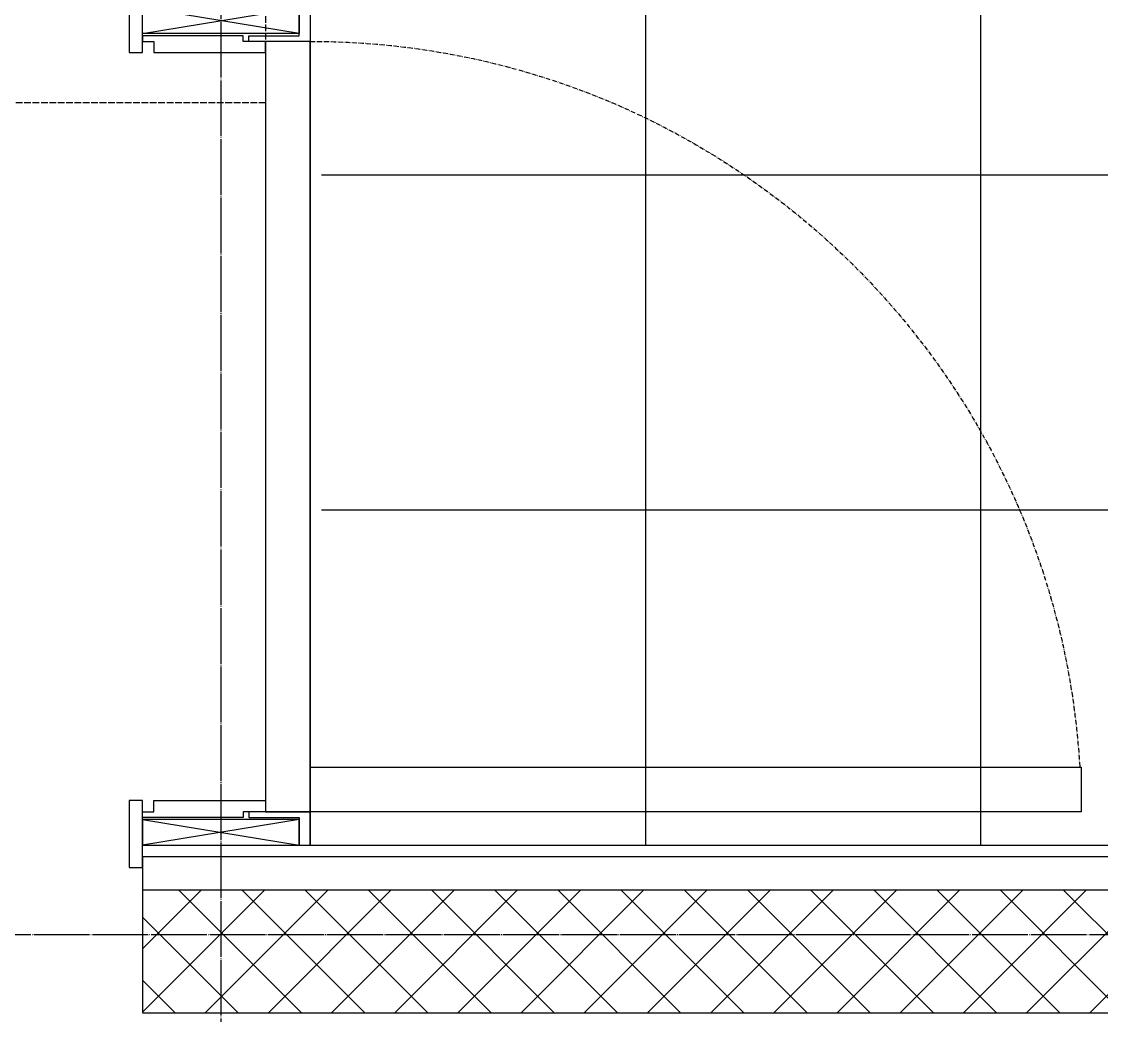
# Model space of a CAD drawing. Header units: millimetres. Extents: x 18456 to 179493, y -203649 to 469211.
# Drawn here: x 108616 to 109583, y -36758 to -35868 of the extents above; entities that cross this region are included whole.
import ezdxf

# ---------------------------------------------------------------- set-up
doc = ezdxf.new("R2010")
doc.units = ezdxf.units.MM
for name, pattern in [('X-평면도(기본형)$0$CEN', [52.5, 50, -1, 0.5, -1]), ('X-평면도(기본형)$0$CENN', [6.3, 4, -1, 0.3, -1]), ('X-평면도(기본형)$0$HID2', [7.5, 6, -1.5])]:
    doc.linetypes.add(name, pattern=pattern)
for name, color, linetype, true_color in [('X-평면도(기본형)$0$40HAT', 9, 'Continuous', 0x808080), ('X-평면도(기본형)$0$CEN', 1, 'X-평면도(기본형)$0$CEN', 0xff0000), ('X-평면도(기본형)$0$DOOR', 4, 'Continuous', 0x00ffff), ('X-평면도(기본형)$0$FIN', 9, 'Continuous', 0x808080), ('X-평면도(기본형)$0$MC', 7, 'Continuous', 0x7f7fff), ('X-평면도(기본형)$0$TIL', 5, 'Continuous', 0x0000ff), ('X-평면도(기본형)$0$UIS', 7, 'X-평면도(기본형)$0$HID2', 0x000000), ('X-평면도(기본형)$0$W2', 3, 'Continuous', 0x00ff00)]:
    doc.layers.add(name, color=color, linetype=linetype, true_color=true_color)

# ---------------------------------------------------------------- blocks, each defined once
blk = doc.blocks.new('X-평면도(기본형)$0$wd160750')
at = {"layer": 'X-평면도(기본형)$0$DOOR', "color": 1, "true_color": 0xff0000}
for p, q in [((23, 0), (0, 140)), ((23, 140), (0, 0)), ((727, 0), (750, 140)), ((727, 140), (750, 0))]:
    blk.add_line(p, q, dxfattribs=at)
at = {"layer": 'X-평면도(기본형)$0$DOOR', "color": 6, "true_color": 0xff00ff}
blk.add_lwpolyline([(30, 150), (70, 150), (70, 840), (30, 840)], close=True, dxfattribs=at)
at = {"layer": 'X-평면도(기본형)$0$DOOR'}
for points in [[(0, 140), (0, 150), (30, 150), (30, 95), (25, 95), (25, 140)], [(750, 140), (750, 150), (720, 150), (720, 95), (725, 95), (725, 140)], [(0, 0), (0, 140), (23, 140), (23, 0)], [(750, 0), (750, 140), (727, 140), (727, 0)], [(40, 110), (30, 110), (30, 90), (25, 90), (25, 0), (30, 0), (30, 10), (40, 10)], [(710, 110), (720, 110), (720, 90), (725, 90), (725, 0), (720, 0), (720, 10), (710, 10)], [(-20, 0), (40, 0), (40, -12), (-20, -12)], [(710, 0), (770, 0), (770, -12), (710, -12)]]:
    blk.add_lwpolyline(points, close=True, dxfattribs=at)
at = {"layer": 'X-평면도(기본형)$0$DOOR', "color": 8, "true_color": 0x808080}
blk.add_lwpolyline([(30, 150), (720, 150), (720, 110), (30, 110)], close=True, dxfattribs=at)
at = {"layer": 'X-평면도(기본형)$0$DOOR', "color": 1, "linetype": 'X-평면도(기본형)$0$CENN', "true_color": 0xff0000}
blk.add_arc((30, 150), 690, 0, 86.67664, dxfattribs=at)
blk = doc.blocks.new('X-평면도(기본형)$0$ba15001400')
at = {"layer": 'X-평면도(기본형)$0$MC'}
blk.add_lwpolyline([(1400, 0), (1400, 300), (2300, 300), (2300, 1500), (1400, 1500), (0, 1500), (0, 0)], close=True, dxfattribs=at)
at = {"layer": 'X-평면도(기본형)$0$TIL'}
for p, q in [((300, 657.51), (300, 1490)), ((600, 130), (600, 1490)), ((1400, 1200), (0, 1200)), ((1400, 900), (0, 900))]:
    blk.add_line(p, q, dxfattribs=at)

msp = doc.modelspace()

# ---------------------------------------------------------------- hatches: boundary and pattern name
at = {"layer": 'X-평면도(기본형)$0$40HAT'}
h = msp.add_hatch(dxfattribs=at)
h.set_pattern_fill('H3', color=256, scale=40, style=0, pattern_type=2)
h.set_pattern_definition([(315, (-431264.733, -191964.843), (28.2842712, 28.2842712), []), (45, (-431264.733, -191964.843), (-28.2842712, 28.2842712), [])])
h.paths.add_polyline_path([(110414.38, -36645.57), (110414.38, -36755.57), (108724.38, -36755.57), (108724.38, -36645.57)], flags=0)

# ---------------------------------------------------------------- linework, layer by layer
at = {"layer": 'X-평면도(기본형)$0$CEN'}
for p, q in [((108794.38, -33400.57), (108794.38, -36865.57)), ((108574.38, -36685.57), (110864.38, -36685.57))]:
    msp.add_line(p, q, dxfattribs=at)
at = {"layer": 'X-평면도(기본형)$0$FIN'}
for q in [(108724.38, -36645.57), (110384.38, -36615.57)]:
    msp.add_line((108724.38, -36615.57), q, dxfattribs=at)
at = {"layer": 'X-평면도(기본형)$0$UIS'}
msp.add_lwpolyline([(115484.38, -34460.57), (115144.38, -34460.57), (115144.38, -31120.57), (114059.38, -31120.57), (114059.38, -32980.57), (112074.38, -32980.57), (112074.38, -34285.57), (110969.38, -34285.57), (110969.38, -34490.57), (110114.38, -34490.57), (110114.38, -34265.57), (108834.38, -34265.57), (108834.38, -35940.57), (108004.38, -35940.57), (108004.38, -40070.57), (109964.38, -40070.57), (109964.38, -39020.57), (110414.38, -39020.57)], dxfattribs=at)
at = {"layer": 'X-평면도(기본형)$0$W2'}
for p, q in [((108724.38, -36645.57), (110414.38, -36645.57)), ((108724.38, -36645.57), (108724.38, -36755.57)), ((108724.38, -36755.57), (110414.38, -36755.57))]:
    msp.add_line(p, q, dxfattribs=at)

# ---------------------------------------------------------------- block references
at = {"rotation": 90.00000000000001}
msp.add_blockref('X-평면도(기본형)$0$ba15001400', (110374.38, -36605.57), dxfattribs=at)
at = {"layer": 'X-평면도(기본형)$0$DOOR', "xscale": -1, "rotation": 270.000000011953}
msp.add_blockref('X-평면도(기본형)$0$wd160750', (108724.38, -36605.57), dxfattribs=at)

doc.saveas('drawing.dxf')
